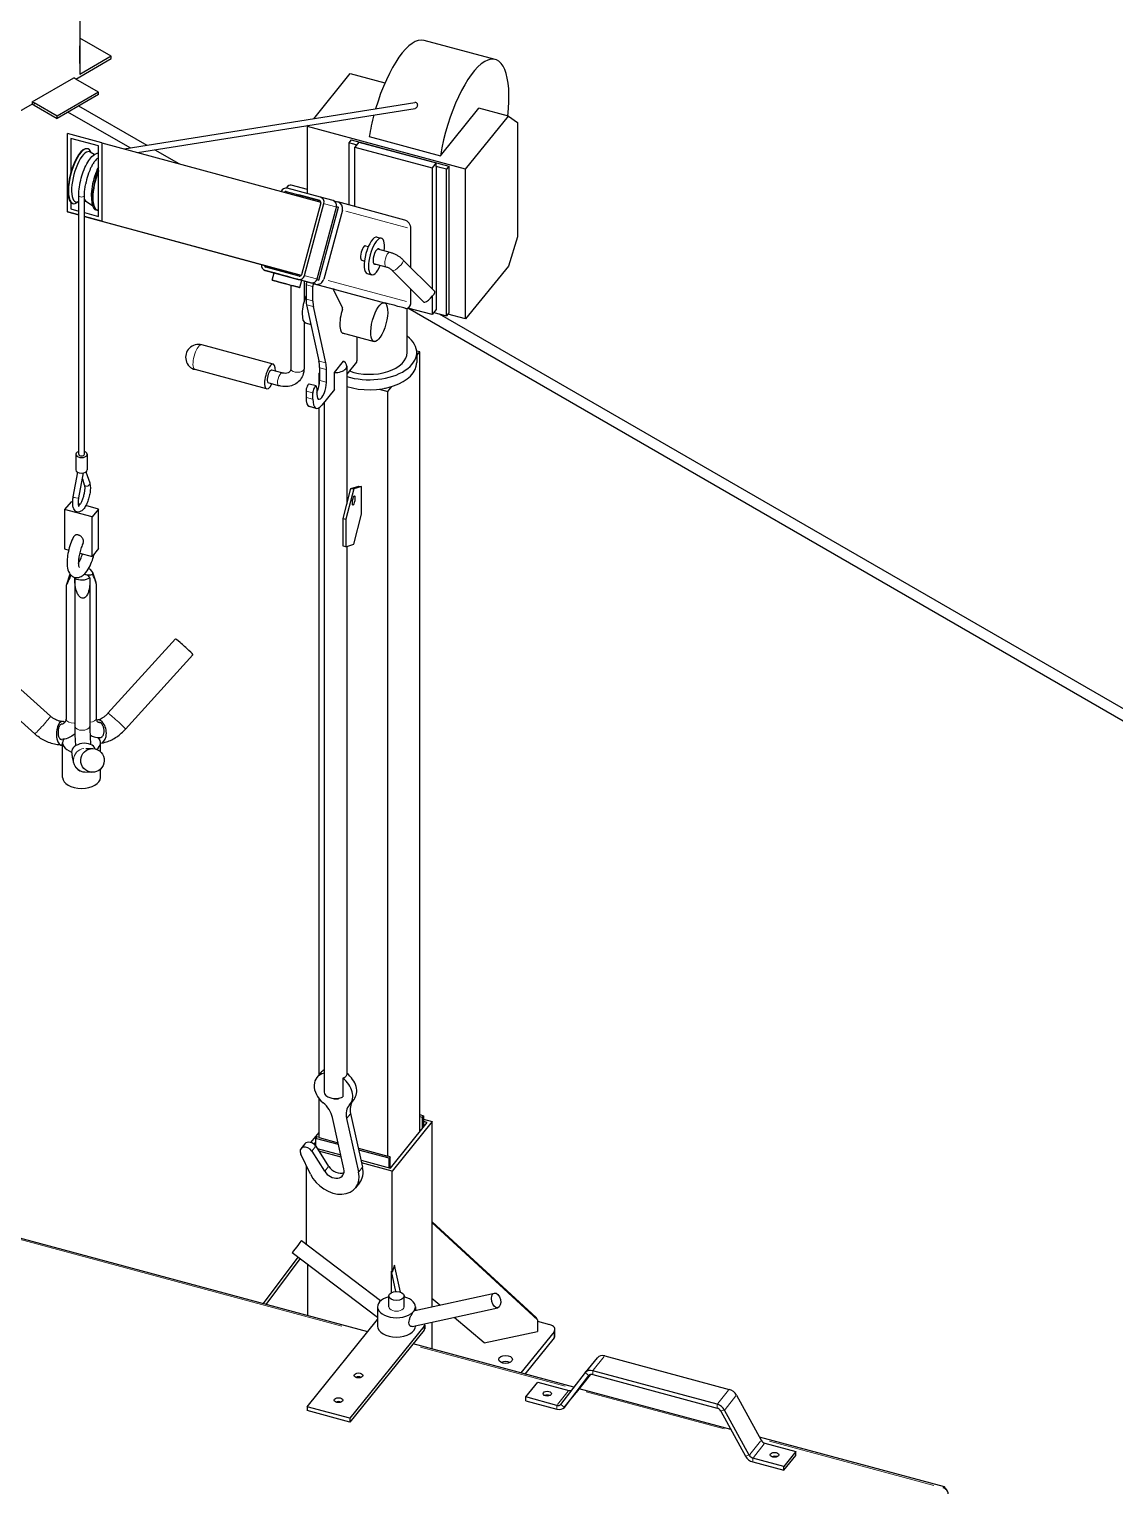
# Model space of a CAD drawing. Header units: millimetres. Extents: x 0 to 89100, y 0 to 63000.
# Drawn here: x 64014 to 64874, y 58727 to 59887 of the extents above; entities that cross this region are included whole.
import ezdxf

# ---------------------------------------------------------------- set-up
doc = ezdxf.new("R2010")
doc.units = ezdxf.units.MM
doc.header["$LTSCALE"] = 150
doc.layers.add('Visible', color=7, linetype='Continuous', lineweight=25)
doc.layers.add('Visible Narrow', color=7, linetype='Continuous', lineweight=18)

msp = doc.modelspace()

# ---------------------------------------------------------------- linework, layer by layer
at = {"layer": 'Visible'}
for p, q in [((64053.89, 60596.71), (64053.89, 59851.46)), ((64078.84, 59865.83), (64053.89, 59880.26)), ((64053.89, 59874.12), (64053.9, 59874.11)), ((64053.9, 59874.11), (64053.89, 59874.11)), ((64053.9, 59860.03), (64053.9, 59874.11)), ((64383.2, 59863.25), (64326.78, 59878.44)), ((64050.71, 59847.78), (64078.84, 59864)), ((64078.84, 59865.83), (64053.89, 59851.46)), ((64053.89, 59860.03), (64053.9, 59860.03)), ((64078.84, 59864), (64078.84, 59865.83)), ((64016.21, 59829.74), (64049.12, 59848.71)), ((64050.71, 59847.79), (64049.12, 59848.71)), ((64068.72, 59837.37), (64050.71, 59847.79)), ((64239.28, 59816.29), (64268.17, 59852.06)), ((64268.17, 59852.06), (64295.72, 59844.64)), ((64068.72, 59837.37), (64035.81, 59818.4)), ((64068.72, 59835.53), (64035.81, 59816.56)), ((64068.72, 59835.53), (64068.72, 59837.37)), ((64016.21, 59827.9), (63986.49, 59810.77)), ((64016.21, 59829.74), (64016.21, 59827.9)), ((64016.21, 59829.74), (64017.8, 59828.82)), ((64016.21, 59827.9), (64016.21, 59827.9)), ((64016.21, 59827.9), (64017.8, 59826.98)), ((64035.81, 59818.4), (64017.8, 59828.82)), ((64017.8, 59826.98), (64035.81, 59816.56)), ((64052.97, 59826.45), (64107.05, 59795.23)), ((64089.12, 59792.38), (64319.49, 59829.07)), ((64099.7, 59789.51), (64319.59, 59824.53)), ((64339.71, 59786.95), (64370.13, 59824.61)), ((64393.58, 59818.29), (64370.13, 59824.61)), ((64035.81, 59816.56), (64035.81, 59818.4)), ((64093.74, 59793.11), (64044.48, 59821.56)), ((64359.66, 59776.3), (64393.58, 59818.29)), ((64393.58, 59818.29), (64400.87, 59813.23)), ((64400.87, 59813.23), (64400.87, 59722.6)), ((64071.29, 59797.22), (64044.1, 59804.54)), ((64044.1, 59742.37), (64044.1, 59804.54)), ((64046.82, 59800.7), (64046.82, 59773.85)), ((64068.57, 59794.79), (64046.82, 59800.7)), ((64068.57, 59794.84), (64046.82, 59800.7)), ((64234.25, 59810.06), (64235.06, 59811.06)), ((64359.66, 59776.3), (64234.25, 59810.06)), ((64234.25, 59756.87), (64234.25, 59810.06)), ((64283.3, 59802.14), (64339.71, 59786.95)), ((64060.21, 59792.4), (64059.87, 59792.49)), ((64065.23, 59787.8), (64062.16, 59789.8)), ((64062.98, 59789.26), (64062.55, 59790.14)), ((64068.1, 59789.03), (64068.57, 59789.11)), ((64068.57, 59738.89), (64068.57, 59794.84)), ((64071.29, 59797.22), (64244.96, 59750.1)), ((64071.29, 59797.22), (64071.29, 59735.05)), ((64100.25, 59789.36), (64099.93, 59789.54)), ((64113.23, 59791.66), (64132.27, 59780.67)), ((64268.92, 59799.51), (64267.02, 59797.15)), ((64271.1, 59796.05), (64267.02, 59797.15)), ((64267.02, 59797.15), (64267.02, 59748)), ((64268.92, 59799.51), (64346.41, 59778.65)), ((64273.35, 59795.45), (64271.1, 59796.05)), ((64275.18, 59797.71), (64272.01, 59793.79)), ((64272.01, 59793.79), (64333.18, 59777.32)), ((64272.01, 59746.64), (64272.01, 59793.79)), ((64275.18, 59797.71), (64336.35, 59781.24)), ((64336.35, 59781.24), (64333.18, 59777.32)), ((64333.18, 59777.32), (64333.18, 59681.27)), ((64336.35, 59778.49), (64336.35, 59781.24)), ((64340.43, 59777.39), (64336.35, 59778.49)), ((64336.35, 59778.49), (64336.35, 59664.89)), ((64344.51, 59776.29), (64340.43, 59777.39)), ((64346.41, 59778.65), (64344.51, 59776.29)), ((64346.41, 59778.65), (64346.41, 59662.29)), ((64344.51, 59659.94), (64344.51, 59776.29)), ((64359.66, 59657.5), (64359.66, 59776.3)), ((64053, 59550.17), (64053, 59755.49)), ((64057.5, 59550.17), (64057.5, 59755.49)), ((64217.56, 59758.56), (64243.94, 59751.46)), ((64244.64, 59754.07), (64218.27, 59761.17)), ((64234.25, 59760.27), (64221.45, 59763.72)), ((64244.15, 59751.38), (64227.55, 59755.85)), ((64254.64, 59751.36), (64244.65, 59754.07)), ((64053, 59739.97), (64044.1, 59742.37)), ((64044.1, 59742.37), (64053, 59739.95)), ((64046.82, 59749.85), (64046.82, 59744.74)), ((64046.82, 59744.74), (64053, 59743.08)), ((64048.51, 59748.95), (64048.17, 59749.04)), ((64053, 59750.3), (64051.5, 59750.22)), ((64052.49, 59750.27), (64051.68, 59749.73)), ((64059.17, 59750.62), (64057.5, 59750.54)), ((64058.55, 59751.02), (64064.01, 59747.46)), ((64067.88, 59743.73), (64066.52, 59744.1)), ((64244.91, 59749.65), (64229.53, 59692.58)), ((64231.98, 59691.92), (64247.35, 59748.99)), ((64241.97, 59689.21), (64257.34, 59746.28)), ((64243.45, 59688.34), (64259.06, 59746.27)), ((64262.03, 59743.76), (64247.27, 59689.02)), ((64254.89, 59751.28), (64258.54, 59750.3)), ((64257.44, 59746.71), (64259.06, 59746.27)), ((64311.42, 59735.95), (64258.55, 59750.29)), ((64057.5, 59741.87), (64068.57, 59738.89)), ((64071.29, 59735.05), (64057.5, 59738.76)), ((64057.5, 59738.73), (64216.26, 59695.66)), ((64071.29, 59735.05), (64229.35, 59692.16)), ((64316.19, 59730.77), (64316.07, 59730.8)), ((64316.19, 59730.29), (64316.19, 59730.77)), ((64289.58, 59722.47), (64292.97, 59721.56)), ((64316.31, 59698.22), (64316.31, 59729.04)), ((64400.87, 59722.6), (64393.58, 59699.49)), ((64280.44, 59715.61), (64282.66, 59715.01)), ((64289.92, 59713.06), (64299.72, 59710.42)), ((64208.02, 59694.01), (64200.7, 59696)), ((64200.7, 59695.99), (64227.08, 59688.89)), ((64227.78, 59691.5), (64201.41, 59698.6)), ((64277.32, 59704.02), (64279.54, 59703.43)), ((64286.8, 59701.47), (64296.6, 59698.83)), ((64301.82, 59695.76), (64326.69, 59670.78)), ((64310.33, 59704.22), (64335.19, 59679.25)), ((64393.58, 59699.49), (64359.66, 59657.5)), ((64206.46, 59688.22), (64208.02, 59694.02)), ((64216.26, 59695.66), (64229.33, 59692.14)), ((64221.13, 59684.26), (64221.13, 59618.26)), ((64228.19, 59682.37), (64229.75, 59688.16)), ((64240.98, 59685.12), (64229.74, 59688.14)), ((64234.14, 59686.92), (64229.74, 59688.12)), ((64229.75, 59688.15), (64237.07, 59686.18)), ((64231.63, 59687.61), (64231.63, 59671.3)), ((64233.2, 59684.69), (64233.2, 59673.16)), ((64239.66, 59685.46), (64234.22, 59686.92)), ((64239.66, 59685.46), (64254.41, 59681.46)), ((64241.82, 59688.78), (64243.45, 59688.34)), ((64241.83, 59688.78), (64243.45, 59688.34)), ((64281.78, 59693.5), (64285.18, 59692.59)), ((64238.64, 59671.7), (64238.64, 59683.22)), ((64256.1, 59680.97), (64254.47, 59681.41)), ((64254.48, 59681.4), (64295.39, 59670.39)), ((64254.49, 59681.38), (64262.16, 59666.22)), ((64316.31, 59670.29), (64316.31, 59681.21)), ((64333.18, 59675.33), (64333.18, 59660.97)), ((64233.61, 59668.81), (64243.48, 59624.18)), ((64248.92, 59622.71), (64239.05, 59667.34)), ((64313.46, 59630.94), (64313.46, 59665.48)), ((68056.26, 57505.36), (64313.78, 59666.07)), ((64333.18, 59660.97), (64313.96, 59666.14)), ((64316.07, 59668.64), (64316.19, 59668.6)), ((64316.19, 59668.6), (64316.07, 59668.64)), ((64316.19, 59668.6), (64316.19, 59669.1)), ((64336.35, 59664.89), (64333.18, 59660.97)), ((64334.52, 59662.63), (64344.51, 59659.94)), ((64338.65, 59661.52), (68064.74, 57510.26)), ((64346.41, 59662.29), (64344.51, 59659.94)), ((64359.66, 59657.5), (64345.6, 59661.29)), ((64231.63, 59655.07), (64231.63, 59618.26)), ((64232.74, 59654.32), (64237.07, 59653.16)), ((64261.76, 59646.51), (64287.12, 59639.68)), ((64273.5, 59643.35), (64273.5, 59624.19)), ((64207.26, 59621.64), (64150.51, 59636.92)), ((64323.33, 59631.35), (64320.92, 59632)), ((64320.96, 59628.42), (64323.33, 59631.35)), ((64320.96, 59630.94), (64320.96, 59622.98)), ((64323.33, 59025.11), (64323.33, 59631.35)), ((64202, 59602.09), (64145.24, 59617.37)), ((64214.15, 59614.74), (64206, 59616.93)), ((64243.98, 59615.07), (64243.6, 59614.6)), ((64243.6, 59614.6), (64243.98, 59614.5)), ((64243.6, 59605.01), (64243.6, 59614.6)), ((64243.98, 59618.94), (64243.98, 59608.69)), ((64249.41, 59607.22), (64249.41, 59617.48)), ((64255.65, 59615.06), (64262.83, 59623.94)), ((64255.65, 59601.48), (64255.65, 59615.06)), ((64273.19, 59623.18), (64265.52, 59613.69)), ((64265.52, 59620.24), (64265.52, 59510.52)), ((64211.42, 59604.6), (64203.27, 59606.8)), ((64241.2, 59604.36), (64235.76, 59605.83)), ((64297.97, 59599.96), (64301.14, 59603.88)), ((64233.2, 59600.24), (64233.2, 59595.34)), ((64238.64, 59593.88), (64238.64, 59598.78)), ((64241.81, 59602.7), (64241.81, 59597.8)), ((64255.65, 59601.48), (64245.61, 59589.04)), ((64247.52, 59591.41), (64247.52, 59044.61)), ((64291.18, 59601.79), (64297.97, 59599.96)), ((64296.52, 59602.26), (64295.64, 59602.5)), ((64295.98, 59602.41), (64295.98, 59602.57)), ((64296.94, 59602.77), (64296.52, 59602.26)), ((64297.97, 58993.71), (64297.97, 59599.96)), ((64241.32, 59586.58), (64235.88, 59588.04)), ((64243.6, 59058.19), (64243.6, 59587.12)), ((64050.75, 59550.17), (64050.75, 59537.92)), ((64059.75, 59550.17), (64059.75, 59537.92)), ((64048.71, 59516.43), (64052.27, 59535.97)), ((64053.14, 59515.62), (64056.76, 59535.47)), ((64058.77, 59536.3), (64061.71, 59527.45)), ((64055.89, 59530.71), (64057.44, 59526.03)), ((64262.56, 59499.19), (64268.81, 59523.08)), ((64270.98, 59522.73), (64264.72, 59498.84)), ((64268.81, 59523.08), (64275.06, 59525.05)), ((64268.81, 59523.08), (64270.98, 59522.73)), ((64277.23, 59524.7), (64270.98, 59522.73)), ((64275.06, 59525.05), (64277.23, 59524.7)), ((64277.23, 59502.78), (64277.23, 59524.7)), ((64046.91, 59512.62), (64041.84, 59506.34)), ((64048.25, 59512.26), (64046.91, 59512.62)), ((64054.12, 59510.68), (64052.76, 59511.04)), ((64063.59, 59500.48), (64041.84, 59506.34)), ((64041.84, 59506.34), (64041.84, 59475.12)), ((64068.66, 59506.76), (64058.63, 59509.46)), ((64068.66, 59506.76), (64063.59, 59500.48)), ((64063.59, 59469.26), (64063.59, 59500.48)), ((64068.66, 59475.54), (64068.66, 59506.76)), ((64262.56, 59499.19), (64264.72, 59498.84)), ((64262.56, 59477.27), (64262.56, 59499.19)), ((64264.72, 59498.84), (64264.72, 59476.92)), ((64270.98, 59478.89), (64277.23, 59502.78)), ((64068.66, 59475.54), (64063.59, 59469.26)), ((64264.72, 59476.92), (64262.56, 59477.27)), ((64264.72, 59476.92), (64270.98, 59478.89)), ((64265.52, 59477.17), (64265.52, 59059.35)), ((64041.84, 59475.12), (64045.08, 59474.24)), ((64053.77, 59471.9), (64063.59, 59469.26)), ((64046.02, 59455.26), (64043, 59446.22)), ((64064, 59456.71), (64066.66, 59448.75)), ((64042.97, 59446.1), (64042.97, 59340.46)), ((64049.85, 59451.75), (64049.85, 59334.78)), ((64061.85, 59449.79), (64061.85, 59334.78)), ((64066.92, 59447.59), (64066.92, 59341.06)), ((64030.64, 59342.51), (63971.47, 59395.77)), ((64076.22, 59344.81), (64129.7, 59403.76)), ((64090.1, 59332.21), (64143.59, 59391.16)), ((64018.1, 59328.58), (63958.92, 59381.84)), ((64040.25, 59293.88), (64040.25, 59321.44)), ((64058.59, 59317), (64064.28, 59316.78)), ((64070.25, 59314.3), (64070.25, 59321.44)), ((64057.85, 59298.27), (64063.54, 59298.04)), ((64070.25, 59293.88), (64070.25, 59300.52)), ((64244.98, 59059.9), (64241.81, 59055.97)), ((64262.35, 59055.42), (64262.35, 59040.65)), ((64243.6, 59008.35), (64243.6, 59039.18)), ((64271.23, 59038.69), (64268.06, 59034.77)), ((64263.24, 58983.5), (64254.1, 59024.33)), ((64265.38, 59023.48), (64274.87, 58981.09)), ((64268.55, 59027.4), (64278.04, 58985.01)), ((64323.33, 59026.54), (64326.32, 59025.73)), ((64323.33, 59012.86), (64323.33, 59025.11)), ((64323.33, 59025.11), (64325.37, 59024.56)), ((64325.37, 59024.56), (64326.32, 59025.73)), ((64325.37, 59024.56), (64325.37, 59015.36)), ((64326.32, 59025.73), (64326.32, 59016.54)), ((64326.32, 59022.95), (64333.3, 59021.08)), ((64237.09, 59004.42), (64243.6, 59012.47)), ((64300.15, 58984.13), (64329.31, 59020.24)), ((64333.3, 59021.08), (64301.6, 58981.83)), ((64323.35, 59012.85), (64323.33, 59012.86)), ((64323.33, 59012.83), (64323.33, 59012.86)), ((64329.31, 59020.24), (64326.32, 59021.04)), ((64333.3, 58940.83), (64333.3, 59021.08)), ((64232.38, 59003.46), (64229.21, 58999.54)), ((64240.61, 59004.67), (64239.38, 59003.16)), ((64241.56, 59008.9), (64240.61, 59007.72)), ((64258.93, 59002.79), (64240.61, 59007.72)), ((64240.61, 59007.72), (64240.61, 59001.9)), ((64240.93, 59001.44), (64251.15, 58985.54)), ((64243.6, 59008.35), (64241.56, 59008.9)), ((64241.99, 58999.79), (64260.73, 58994.75)), ((64243.6, 59008.37), (64243.58, 59008.35)), ((64243.6, 59008.35), (64258.58, 59004.31)), ((64274.69, 58999.98), (64297.97, 58993.71)), ((64236.7, 58979.29), (64229.02, 58995.18)), ((64237.76, 58997.52), (64247.98, 58981.62)), ((64261.18, 58992.71), (64243.47, 58997.48)), ((64299.06, 58991.98), (64275.04, 58998.45)), ((64276.84, 58990.41), (64300.15, 58984.13)), ((64301.6, 58981.83), (64277.29, 58988.38)), ((64300.01, 58993.16), (64297.97, 58993.71)), ((64300.01, 58993.16), (64299.06, 58991.98)), ((64299.06, 58984.43), (64299.06, 58991.98)), ((64300.01, 58984.17), (64300.01, 58993.16)), ((64233.63, 58923.44), (64233.63, 58985.65)), ((64301.6, 58901.59), (64301.6, 58981.83)), ((64275.61, 58972.39), (64272.44, 58968.46)), ((64282.09, 58854.41), (63885.8, 58961.1)), ((64415.54, 58865.75), (64333.3, 58941.54)), ((64332.92, 58941.03), (64332.92, 58880.87)), ((64333.3, 58940.83), (64332.92, 58941.03)), ((64332.92, 58941.03), (64416.82, 58863.71)), ((64292.37, 58878.93), (64229.55, 58926.53)), ((64226.66, 58913.66), (64199.15, 58876.74)), ((64201.48, 58876.11), (64228.45, 58912.31)), ((64289.9, 58865.75), (64222.3, 58916.97)), ((64234.44, 58907.77), (64234.44, 58867.24)), ((64303.47, 58907.21), (64301.6, 58901.59)), ((64308.05, 58885.7), (64303.47, 58907.21)), ((64300.79, 58902.48), (64300.79, 58885.27)), ((64301.6, 58901.59), (64300.79, 58902.48)), ((64300.79, 58902.48), (64304.26, 58886.19)), ((64319.37, 58871.22), (64382.59, 58885.09)), ((64289.9, 58874.18), (64289.9, 58858.87)), ((64298.9, 58874.18), (64298.9, 58882.75)), ((64310.9, 58874.18), (64310.9, 58882.75)), ((64317.23, 58858.47), (64385.16, 58873.37)), ((64319.9, 58874.18), (64319.9, 58871.34)), ((64339.18, 58875.57), (64332.92, 58880.87)), ((64333.3, 58874.28), (64333.3, 58880.55)), ((64234.02, 58794.89), (64289.9, 58864.07)), ((64333.3, 58840.62), (64333.3, 58861.99)), ((64374.53, 58845.64), (64350.71, 58865.81)), ((64416.82, 58863.71), (64415.54, 58865.75)), ((64416.82, 58863.71), (64416.82, 58854.53)), ((64416.82, 58862.66), (64426.17, 58860.14)), ((64326.96, 58858.73), (64268.01, 58785.74)), ((64326.96, 58855.67), (64268.01, 58782.68)), ((64319.9, 58859.05), (64319.9, 58858.87)), ((64327.32, 58859.65), (64327.32, 58856.59)), ((64374.53, 58845.64), (64416.82, 58854.53)), ((64429.8, 58854.38), (64403.43, 58821.74)), ((64429.8, 58849.48), (64406.68, 58820.86)), ((64430.5, 58851.31), (64430.5, 58856.21)), ((64445.58, 58810.39), (64318.11, 58844.71)), ((64464.12, 58833.83), (64454.61, 58822.05)), ((64469.96, 58835.24), (64568.58, 58808.68)), ((64407.46, 58802.66), (64416.97, 58814.44)), ((64416.97, 58814.44), (64441.6, 58807.81)), ((64454.56, 58821.99), (64435.03, 58796.77)), ((64437.98, 58794.45), (64457.5, 58819.66)), ((64458.42, 58820.34), (64447.48, 58806.22)), ((64559.08, 58796.91), (64460.45, 58823.46)), ((64460.45, 58820.4), (64559.08, 58793.85)), ((64432.09, 58796.03), (64407.46, 58802.66)), ((64407.46, 58799.6), (64407.46, 58802.66)), ((64437.92, 58794.38), (64447.43, 58806.16)), ((64570.02, 58776.89), (64449.83, 58809.25)), ((64574.47, 58804.04), (64594, 58768.31)), ((64268.01, 58785.74), (64234.02, 58794.89)), ((64234.02, 58794.89), (64234.02, 58791.83)), ((64268.01, 58782.68), (64234.02, 58791.83)), ((64407.46, 58799.6), (64432.09, 58792.97)), ((64562.02, 58791.53), (64581.55, 58755.79)), ((64584.49, 58756.53), (64564.96, 58792.26)), ((64268.01, 58785.74), (64268.01, 58782.68)), ((64739.38, 58731.29), (64592.64, 58770.8)), ((64596.94, 58765.98), (64621.57, 58759.35)), ((64621.57, 58759.35), (64612.06, 58747.58)), ((64612.06, 58744.52), (64621.57, 58756.29)), ((64621.57, 58756.29), (64621.57, 58759.35)), ((64612.06, 58747.58), (64587.43, 58754.21)), ((64587.43, 58751.15), (64612.06, 58744.52)), ((64612.06, 58744.52), (64612.06, 58747.58)), ((64741.2, 58729.41), (64740.07, 58729.72)), ((64740.87, 58729.01), (64741.2, 58729.41)), ((64741.2, 58728.64), (64741.2, 58729.41))]:
    msp.add_line(p, q, dxfattribs=at)
msp.add_arc((64147.87, 59627.15), 10.13, 74.93193, 254.93193, dxfattribs=at)
for centre, major_axis, ratio, start_param, end_param in [((64309.43, 59813.98), (17.35, 64.45), 0.3450664, 0, 1.5063605), ((64365.85, 59798.79), (17.35, 64.45), 0.3450664, 5.1130997, 8.1306237), ((64309.43, 59813.98), (-17.35, -64.45), 0.3450664, 4.7221741, 4.989031), ((64054.02, 59770.77), (-5.85, -21.73), 0.3450664, 3.1415927, 6.2831853), ((64054.36, 59770.68), (-5.85, -21.73), 0.3450664, 2.7651141, 6.6596639), ((64056.06, 59770.22), (-5.36, -19.92), 0.3450664, 3.029465, 6.395313), ((64071.69, 59766.01), (5.36, 19.92), 0.3450664, 1.0289467, 2.646492), ((64073.39, 59765.55), (5.85, 21.73), 0.3450664, 1.1943761, 2.3456256), ((64073.73, 59765.46), (-5.85, -21.73), 0.3450664, 4.3779693, 6.3719174), ((64217.17, 59757.11), (1.1, 4.05), 0.9385781, 0.0018244, 1.4505277), ((64217.17, 59757.11), (0.39, 1.45), 0.9385781, 0.0018244, 1.2281923), ((64217.55, 59749.23), (3.9, 14.48), 0.3450664, 0, 0.6858003), ((64227.16, 59754.4), (0.39, 1.45), 0.9385781, 0.0018244, 1.2281923), ((64232.94, 59751.6), (1.41, 5.21), 0.9385781, 1.0468692, 1.2501992), ((64243.55, 59750.01), (1.1, 4.05), 0.9385781, 4.7142134, 6.2850097), ((64063.88, 59768.11), (-4.68, -17.38), 0.3450664, 5.9519018, 6.1710577), ((64243.55, 59750.01), (0.39, 1.45), 0.9385781, 4.7142134, 6.2850097), ((64253.54, 59747.3), (1.1, 4.05), 0.9385781, 4.7142134, 6.2831853), ((64257.13, 59745.08), (1.41, 5.21), 0.9385781, 4.7142134, 6.2850097), ((64311.41, 59730.36), (2.78, -5.35), 0.7525689, 0.9674322, 2.536404), ((64285.68, 59707.99), (-3.9, -14.48), 0.3450664, 3.1415927, 6.2831853), ((64289.07, 59707.07), (-3.9, -14.48), 0.3450664, 1.9823132, 7.4424648), ((64278.88, 59709.82), (1.56, 5.79), 0.3450664, 0, 3.1415927), ((64289.07, 59707.07), (-1.66, -6.16), 0.3450664, 2.7968915, 6.6278865), ((64201.8, 59700.05), (-1.1, -4.05), 0.9385781, 4.8199343, 6.2850097), ((64201.8, 59700.05), (-0.39, -1.45), 0.9385781, 5.0176549, 6.2850097), ((64211.79, 59697.34), (-0.39, -1.45), 0.9385781, 5.0176549, 6.1210272), ((64218.18, 59696.85), (1.41, 5.21), 0.9385781, 1.8819031, 2.0897772), ((64218.89, 59691.09), (10.86, -2.93), 0.0006296, 0.000002, 3.1415946), ((64228.17, 59692.95), (-1.1, -4.05), 0.9385781, 0.0018244, 1.5726208), ((64228.17, 59692.95), (-0.39, -1.45), 0.9385781, 0.0018244, 1.5726208), ((64233.83, 59685.47), (0.39, 1.45), 0.3450664, 0, 2.2333507), ((64238.16, 59690.24), (-1.1, -4.05), 0.9385781, 0.0018244, 1.5726208), ((64239.27, 59684.01), (0.39, 1.45), 0.3450664, 6.2825146, 8.516536), ((64242.38, 59690.33), (-1.41, -5.21), 0.9385781, 0.0018244, 1.5726208), ((64236.88, 59669.68), (-4.13, -15.35), 0.3450664, 4.3829995, 6.2831853), ((64241.12, 59682.98), (-4.87, -18.11), 0.3450664, 5.3749433, 5.6986103), ((64254.22, 59680.73), (0.195, 0.724), 0.3450664, 5.9159954, 6.2825146), ((64330.94, 59675.02), (4.25, 4.23), 0.2375491, 3.1415927, 6.2831853), ((64246.56, 59681.51), (4.87, 18.11), 0.3450664, 2.2333507, 2.5570176), ((64266.78, 59661.62), (-4.19, -15.57), 0.3450664, 4.5615398, 6.450434), ((64261.88, 59665.57), (0.195, 0.724), 0.3450664, 4.5615398, 5.9159954), ((64283.46, 59673.57), (30, -8.09), 0.0007448, 0.0002008, 1.1542828), ((64311.41, 59671.61), (-2.78, 5.35), 0.7525689, 2.6419172, 4.1090248), ((64283.46, 59630.94), (37.5, 0), 0.5773503, 4.2134991, 6.9266864), ((64283.46, 59630.94), (30, 0), 0.5773503, 4.1544714, 6.2831853), ((64204.63, 59611.87), (2.63, 9.78), 0.3450664, 5.2575064, 10.4504568), ((64204.63, 59611.87), (1.36, 5.07), 0.3450664, 0, 3.1415927), ((64234.47, 59607.17), (-5.85, -21.73), 0.3450664, 2.2333507, 2.5570176), ((64239.91, 59605.71), (5.85, 21.73), 0.3450664, 5.3749433, 5.6986103), ((64256.52, 59620.24), (9, 0), 0.5773503, 4.6158936, 7.0778124), ((64283.46, 59622.98), (37.5, 0), 0.5773503, 4.2134991, 6.2831853), ((64273.19, 59623.8), (-0.195, -0.724), 0.3450664, 0.6625544, 2.2333507), ((64234.78, 59602.2), (0.97, 3.62), 0.3450664, 0, 2.2333507), ((64240.22, 59600.74), (0.97, 3.62), 0.3450664, 5.3749433, 8.516536), ((64240.17, 59603.98), (-2.34, -8.69), 0.3450664, 1.1066831, 2.2333507), ((64245.61, 59602.51), (-2.34, -8.69), 0.3450664, 5.3749433, 8.516536), ((64240.17, 59603.98), (-4.29, -15.93), 0.3450664, 5.3749433, 6.2831853), ((64245.61, 59602.51), (-4.29, -15.93), 0.3450664, 5.3749433, 6.9457397), ((64055.25, 59550.17), (4.5, 0), 0.5773503, 2.0943951, 7.3303829), ((64055.25, 59550.17), (2.25, 0), 0.5773503, 3.1415927, 6.2831853), ((64055.25, 59537.92), (4.5, 0), 0.5773503, 3.1415927, 6.2831853), ((64055.25, 59455.73), (-8.91, 0), 0.5773503, 0.2225305, 0.3011595), ((64048.97, 59457.42), (-6, 0), 0.5773503, 1.1901871, 1.2372572), ((64055.85, 59451.75), (-6, 0), 0.5773503, 6.0509828, 6.3147286), ((64055.25, 59455.73), (8.91, 0), 0.5773503, 4.0621637, 5.5371472), ((64055.85, 59451.75), (6, 0), 0.5773503, 1.134464, 1.3100238), ((64060.92, 59458.03), (-6, 0), 0.5773503, 0.9619383, 1.134464), ((64060.92, 59458.03), (-6, 0), 0.5773503, 1.134464, 2.1259384), ((64055.85, 59451.75), (6, 0), 0.5773503, 0.1429896, 1.134464), ((64055.25, 59455.73), (8.91, 0), 0.5773503, 6.1565588, 7.1703156), ((64136.64, 59397.46), (6.94, -6.3), 0.0524734, 0, 3.1415927), ((64039.82, 59328.89), (-0.31, -9.37), 0.4799198, 2.7274403, 6.4483862), ((64069.19, 59330.37), (-1.33, 9.28), 0.599166, 3.0919483, 6.4195685), ((64055.25, 59321.44), (15, 0), 0.5773503, 5.6324246, 6.7886444), ((64055.25, 59321.44), (-15, 0), 0.5773503, 5.9557236, 7.303393), ((64056.73, 59314.94), (9.32, 1.03), 0.6408409, 0.0997888, 3.1415927), ((64055.25, 59293.88), (15, 0), 0.5773503, 3.1415927, 6.2831853), ((64254.94, 59045.37), (-13.13, 10.6), 0.7399972, 5.7572804, 7.8217089), ((64258.11, 59049.29), (-13.13, 10.6), 0.7399972, 6.0154788, 6.2831853), ((64258.11, 59049.29), (13.13, -10.6), 0.7399972, 0, 1.603332), ((64254.94, 59045.37), (13.13, -10.6), 0.7399972, 6.2449717, 7.8865173), ((64237.49, 59025.59), (-14.59, 11.78), 0.7399972, 3.8917477, 4.6801163), ((64256.52, 59044.61), (-9, 0), 0.5773503, 0, 2.2754849), ((64254.94, 59045.37), (5.83, -4.71), 0.7399972, 5.0733745, 6.0412107), ((64282, 59022.22), (-14.59, 11.78), 0.7399972, 6.2449717, 7.0333403), ((64285.17, 59026.14), (-14.59, 11.78), 0.7399972, 0.0526767, 0.750155), ((64233.58, 58996.01), (-4.38, 3.53), 0.7399972, 4.2911642, 7.2859576), ((64236.75, 58999.93), (-4.38, 3.53), 0.7399972, 4.2911642, 6.2831853), ((64254.94, 58982.6), (17.5, -14.14), 0.7399972, 4.1443649, 7.0333403), ((64254.94, 58984.13), (7.29, -5.89), 0.7399972, 4.2911642, 7.0333403), ((64258.11, 58988.06), (7.29, -5.89), 0.7399972, 4.2911642, 5.9110834), ((64258.11, 58986.53), (17.5, -14.14), 0.7399972, 0, 0.750155), ((64225.92, 58921.75), (-3.62, -4.78), 0.0281266, 3.1415927, 6.2831853), ((64304.9, 58874.18), (15, 0), 0.5773503, 1.9823132, 7.4424648), ((64323.57, 58859.65), (3.75, 0), 0.5773503, 5.846853, 6.7365946), ((64304.9, 58858.87), (15, 0), 0.5773503, 3.1415927, 6.2831853), ((64323.57, 58856.59), (3.75, 0), 0.5773503, 5.846853, 6.2831853), ((64423, 58856.21), (7.5, 0), 0.5773503, 5.846853, 7.4176493), ((64423, 58851.31), (7.5, 0), 0.5773503, 5.846853, 6.2831853), ((64391.41, 58827.57), (-5.44, 0), 0.5773503, 4.0366673, 5.3881107), ((64469.96, 58829.11), (-5.83, 4.71), 0.7399972, 5.2510953, 6.2831853), ((64274.79, 58816.69), (3.38, 0), 0.5773503, 0.9037852, 2.2378075), ((64274.79, 58816.69), (-3.38, 0), 0.5773503, 4.0453778, 5.3794001), ((64460.45, 58817.34), (-5.83, 4.71), 0.7399972, 5.2510953, 6.2982929), ((64460.45, 58817.34), (-2.92, 2.36), 0.7399972, 5.2510953, 6.2982929), ((64424.45, 58802.19), (3.38, 0), 0.5773503, 0.9037852, 2.2378075), ((64424.45, 58802.19), (-3.38, 0), 0.5773503, 4.0453778, 5.3794001), ((64441.6, 58810.87), (-2.92, 2.36), 0.7399972, 2.1095027, 2.7479351), ((64441.6, 58810.87), (5.83, -4.71), 0.7399972, 0, 0.0151076), ((64568.58, 58802.56), (-5.83, 4.71), 0.7399972, 4.2038978, 5.2510953), ((64258.94, 58797.06), (3.38, 0), 0.5773503, 0.9037852, 2.2378075), ((64258.94, 58797.06), (-3.38, 0), 0.5773503, 4.0453778, 5.3794001), ((64432.09, 58799.09), (2.92, -2.36), 0.7399972, 5.2510953, 6.2982929), ((64432.09, 58799.09), (5.83, -4.71), 0.7399972, 5.2510953, 6.2982929), ((64559.08, 58790.79), (5.83, -4.71), 0.7399972, 1.0623051, 2.1095027), ((64559.08, 58790.79), (-2.92, 2.36), 0.7399972, 4.2038978, 5.2510953), ((64596.94, 58769.05), (-2.92, 2.36), 0.7399972, 1.0623051, 2.1095027), ((64587.43, 58757.27), (-5.83, 4.71), 0.7399972, 1.0623051, 2.1095027), ((64587.43, 58757.27), (2.92, -2.36), 0.7399972, 4.2038978, 5.2510953), ((64604.58, 58753.7), (-3.38, 0), 0.5773503, 4.0453778, 5.3794001), ((64604.58, 58753.7), (3.38, 0), 0.5773503, 0.903725, 1.1344311), ((64738.21, 58726.95), (1.17, 4.35), 0.3450664, 5.4902794, 6.9457397), ((64738.21, 58726.95), (3.5, -2.83), 0.7399972, 0.5387063, 2.1095027)]:
    msp.add_ellipse(centre, major_axis=major_axis, ratio=ratio, start_param=start_param, end_param=end_param, dxfattribs=at)
for centre, major_axis, ratio in [((64217.32, 59685.3), (10.86, -2.93), 0.0006296), ((64291.25, 59655.04), (-4.13, -15.35), 0.3450664), ((64270.98, 59513.54), (0.6, 3.7), 0.2196247), ((64063.91, 59307.41), (0.37, 9.37), 0.9974442), ((64304.9, 58882.75), (6, 0), 0.5773503), ((64383.88, 58879.23), (1.29, -5.86), 0.5785522), ((64391.41, 58832.47), (-5.44, 0), 0.5773503), ((64274.79, 58819.75), (3.38, 0), 0.5773503), ((64424.45, 58805.26), (3.38, 0), 0.5773503), ((64258.94, 58800.13), (3.38, 0), 0.5773503), ((64604.58, 58756.76), (3.38, 0), 0.5773503)]:
    msp.add_ellipse(centre, major_axis=major_axis, ratio=ratio, dxfattribs=at)
for points, knots in [([(64319.59, 59824.53), (64319.87, 59824.57), (64320.15, 59824.68), (64320.65, 59824.97), (64320.9, 59825.18), (64321.31, 59825.68), (64321.47, 59825.97), (64321.67, 59826.53), (64321.72, 59826.84), (64321.71, 59827.46), (64321.64, 59827.76), (64321.42, 59828.25), (64321.26, 59828.48), (64320.84, 59828.83), (64320.59, 59828.96), (64320.08, 59829.1), (64319.79, 59829.11), (64319.5, 59829.07), (64319.5, 59829.07), (64319.49, 59829.07)], [0.11381375, 0.11381375, 0.11381375, 0.11381375, 0.22505667, 0.22505667, 0.34655904, 0.34655904, 0.46806141, 0.46806141, 0.59095249, 0.59095249, 0.71384356, 0.71384356, 0.8265343, 0.8265343, 0.93922503, 0.93922503, 1.05191577, 1.05191577, 1.05332945, 1.05332945, 1.05332945, 1.05332945]), ([(64053, 59755.49), (64053, 59757.58), (64053.19, 59759.86), (64053.88, 59764.52), (64054.39, 59766.88), (64055.66, 59771.53), (64056.42, 59773.8), (64058.15, 59778.06), (64059.12, 59780.04), (64061.2, 59783.57), (64062.32, 59785.1), (64064.75, 59787.59), (64066.08, 59788.56), (64067.8, 59788.98), (64067.95, 59789.01), (64068.1, 59789.03)], [1.5707963, 1.5707963, 1.5707963, 1.5707963, 1.9132798, 1.9132798, 2.2458771, 2.2458771, 2.5762333, 2.5762333, 2.9091894, 2.9091894, 3.2523111, 3.2523111, 3.6170075, 3.6170075, 3.6508797, 3.6508797, 3.6508797, 3.6508797]), ([(64068.57, 59785.23), (64068.38, 59785.12), (64068.18, 59784.99), (64067.25, 59784.32), (64066.48, 59783.56), (64065.19, 59781.89), (64064.66, 59781.11), (64063.64, 59779.4), (64063.16, 59778.49), (64062.04, 59776.13), (64061.43, 59774.65), (64060.09, 59770.85), (64059.42, 59768.49), (64058.76, 59765.63), (64058.65, 59765.12), (64058.54, 59764.62)], [1.3165324, 1.3165324, 1.3165324, 1.3165324, 1.4062492, 1.4062492, 1.7342506, 1.7342506, 1.9614364, 1.9614364, 2.1814618, 2.1814618, 2.4877083, 2.4877083, 2.9275615, 2.9275615, 3.0288013, 3.0288013, 3.0288013, 3.0288013]), ([(64057.5, 59755.49), (64057.5, 59756.03), (64057.51, 59756.58), (64057.57, 59757.73), (64057.61, 59758.31), (64057.72, 59759.52), (64057.79, 59760.14), (64057.96, 59761.39), (64058.06, 59762.03), (64058.28, 59763.32), (64058.41, 59763.97), (64058.54, 59764.62)], [1.57079633, 1.57079633, 1.57079633, 1.57079633, 1.67102173, 1.67102173, 1.77124713, 1.77124713, 1.87147253, 1.87147253, 1.97169793, 1.97169793, 2.07192333, 2.07192333, 2.07192333, 2.07192333]), ([(64063.54, 59752.05), (64063.54, 59752.25), (64063.54, 59752.43), (64063.56, 59752.74), (64063.58, 59752.86), (64063.61, 59752.95), (64063.62, 59752.97), (64063.64, 59752.98), (64063.65, 59752.98), (64063.66, 59752.97), (64063.67, 59752.96), (64063.69, 59752.93), (64063.7, 59752.91), (64063.71, 59752.87), (64063.72, 59752.84), (64063.75, 59752.75), (64063.77, 59752.68), (64063.83, 59752.43), (64063.87, 59752.2), (64063.91, 59751.97), (64063.93, 59751.89), (64063.94, 59751.8)], [11.64589992, 11.64589992, 11.64589992, 11.64589992, 11.76454062, 11.76454062, 11.90011321, 11.90011321, 11.94502308, 11.94502308, 11.97187113, 11.97187113, 11.99128021, 11.99128021, 12.01037999, 12.01037999, 12.03711116, 12.03711116, 12.09059174, 12.09059174, 12.25519732, 12.25519732, 12.34601973, 12.34601973, 12.34601973, 12.34601973]), ([(64063.98, 59747.6), (64063.93, 59747.87), (64063.88, 59748.14), (64063.79, 59748.7), (64063.75, 59748.99), (64063.68, 59749.57), (64063.66, 59749.87), (64063.61, 59750.47), (64063.59, 59750.78), (64063.56, 59751.41), (64063.55, 59751.73), (64063.54, 59752.05)], [1.26824127, 1.26824127, 1.26824127, 1.26824127, 1.32205654, 1.32205654, 1.3758718, 1.3758718, 1.42968707, 1.42968707, 1.48350233, 1.48350233, 1.5373176, 1.5373176, 1.5373176, 1.5373176]), ([(64063.94, 59751.8), (64063.72, 59750.49), (64063.69, 59748.8), (64064.38, 59745.92), (64064.99, 59744.93), (64066.03, 59744.28), (64066.27, 59744.17), (64066.52, 59744.1)], [-4.43345184, -4.43345184, -4.43345184, -4.43345184, -3.98463858, -3.98463858, -3.56659564, -3.56659564, -3.44898146, -3.44898146, -3.44898146, -3.44898146]), ([(64299.72, 59710.42), (64300.52, 59710.21), (64301.3, 59709.95), (64302.84, 59709.34), (64303.59, 59709), (64305.06, 59708.24), (64305.78, 59707.81), (64307.17, 59706.9), (64307.84, 59706.41), (64309.13, 59705.36), (64309.75, 59704.81), (64310.33, 59704.22)], [1.57079633, 1.57079633, 1.57079633, 1.57079633, 1.72787596, 1.72787596, 1.88495559, 1.88495559, 2.04203522, 2.04203522, 2.19911486, 2.19911486, 2.35619449, 2.35619449, 2.35619449, 2.35619449]), ([(64296.6, 59698.83), (64296.95, 59698.74), (64297.31, 59698.62), (64298.05, 59698.33), (64298.43, 59698.16), (64299.17, 59697.77), (64299.54, 59697.56), (64300.25, 59697.09), (64300.59, 59696.84), (64301.24, 59696.31), (64301.54, 59696.04), (64301.82, 59695.76)], [1.57079633, 1.57079633, 1.57079633, 1.57079633, 1.72787596, 1.72787596, 1.88495559, 1.88495559, 2.04203522, 2.04203522, 2.19911486, 2.19911486, 2.35619449, 2.35619449, 2.35619449, 2.35619449]), ([(64231.63, 59618.26), (64231.63, 59616.38), (64231.3, 59614.51), (64229.99, 59611.18), (64229.07, 59609.72), (64226.8, 59607.27), (64225.46, 59606.28), (64222.44, 59604.76), (64220.75, 59604.27), (64217.15, 59603.79), (64215.23, 59603.85), (64212.69, 59604.29), (64212.06, 59604.43), (64211.42, 59604.6)], [3.1415927, 3.1415927, 3.1415927, 3.1415927, 3.452685, 3.452685, 3.7325145, 3.7325145, 4.0037822, 4.0037822, 4.2919611, 4.2919611, 4.6061204, 4.6061204, 4.712389, 4.712389, 4.712389, 4.712389]), ([(64221.13, 59618.26), (64221.13, 59617.61), (64221.02, 59617.07), (64220.69, 59616.2), (64220.46, 59615.85), (64219.86, 59615.25), (64219.47, 59614.99), (64218.41, 59614.57), (64217.74, 59614.42), (64216.23, 59614.36), (64215.41, 59614.44), (64214.42, 59614.67), (64214.29, 59614.7), (64214.15, 59614.74)], [3.1415927, 3.1415927, 3.1415927, 3.1415927, 3.445813, 3.445813, 3.7599723, 3.7599723, 4.0741315, 4.0741315, 4.3882908, 4.3882908, 4.6695333, 4.6695333, 4.712389, 4.712389, 4.712389, 4.712389]), ([(64061.71, 59527.45), (64062.06, 59526.4), (64062.22, 59525.22), (64062.28, 59522.7), (64062.19, 59521.35), (64061.8, 59518.65), (64061.52, 59517.29), (64060.81, 59514.65), (64060.38, 59513.36), (64059.39, 59510.92), (64058.84, 59509.78), (64057.6, 59507.7), (64056.92, 59506.78), (64055.73, 59505.64), (64055.29, 59505.29), (64054.41, 59504.8), (64054, 59504.62), (64052.92, 59504.38), (64052.2, 59504.39), (64051.03, 59504.77), (64050.57, 59505.06), (64049.73, 59505.83), (64049.39, 59506.33), (64048.72, 59507.7), (64048.49, 59508.64), (64048.21, 59510.86), (64048.21, 59512.19), (64048.4, 59514.52), (64048.53, 59515.47), (64048.71, 59516.43)], [4.2853104, 4.2853104, 4.2853104, 4.2853104, 4.666932, 4.666932, 5.0329176, 5.0329176, 5.3769462, 5.3769462, 5.7161591, 5.7161591, 6.0601631, 6.0601631, 6.4239788, 6.4239788, 6.6191477, 6.6191477, 6.765858, 6.765858, 6.964762, 6.964762, 7.1225492, 7.1225492, 7.32001, 7.32001, 7.6478144, 7.6478144, 8.0318583, 8.0318583, 8.2810602, 8.2810602, 8.2810602, 8.2810602]), ([(64057.44, 59526.03), (64057.53, 59525.78), (64057.61, 59525.41), (64057.74, 59524.43), (64057.77, 59523.79), (64057.73, 59522.29), (64057.65, 59521.42), (64057.38, 59519.54), (64057.18, 59518.54), (64056.67, 59516.52), (64056.35, 59515.51), (64055.65, 59513.63), (64055.27, 59512.75), (64054.49, 59511.25), (64054.1, 59510.61), (64053.47, 59509.76), (64053.22, 59509.47), (64053.01, 59509.27)], [4.2853104, 4.2853104, 4.2853104, 4.2853104, 4.5041923, 4.5041923, 4.7596907, 4.7596907, 5.0417454, 5.0417454, 5.3374967, 5.3374967, 5.6377508, 5.6377508, 5.9352964, 5.9352964, 6.2210287, 6.2210287, 6.4265676, 6.4265676, 6.4265676, 6.4265676]), ([(64053.25, 59508.7), (64053.25, 59508.7), (64053.24, 59508.72), (64053.18, 59508.82), (64053.1, 59508.99), (64052.93, 59509.54), (64052.85, 59509.95), (64052.75, 59511.01), (64052.73, 59511.69), (64052.8, 59513.26), (64052.89, 59514.16), (64053.07, 59515.27), (64053.1, 59515.45), (64053.14, 59515.62)], [7.1842716, 7.1842716, 7.1842716, 7.1842716, 7.2629349, 7.2629349, 7.4580376, 7.4580376, 7.6826063, 7.6826063, 7.9430454, 7.9430454, 8.2279505, 8.2279505, 8.2810602, 8.2810602, 8.2810602, 8.2810602]), ([(64048.98, 59484.86), (64048.05, 59483.1), (64047.22, 59481.14), (64045.82, 59477.13), (64045.25, 59475.09), (64044.36, 59471.02), (64044.05, 59469), (64043.73, 59465.07), (64043.73, 59463.16), (64044.14, 59459.42), (64044.56, 59457.61), (64045.94, 59455.32), (64046.37, 59454.76), (64047.64, 59453.54), (64048.62, 59452.93), (64050.58, 59452.38), (64051.49, 59452.33), (64053.28, 59452.55), (64054.12, 59452.85), (64056.01, 59453.82), (64056.92, 59454.59), (64059.1, 59456.84), (64060.24, 59458.53), (64062.24, 59462.21), (64063.1, 59464.16), (64064.45, 59467.94), (64064.99, 59469.73), (64065.43, 59471.53)], [3.4755442, 3.4755442, 3.4755442, 3.4755442, 3.8430411, 3.8430411, 4.1913851, 4.1913851, 4.5385075, 4.5385075, 4.8991511, 4.8991511, 5.3013702, 5.3013702, 5.4337685, 5.4337685, 5.6168168, 5.6168168, 5.7600962, 5.7600962, 5.9251224, 5.9251224, 6.1787257, 6.1787257, 6.5868214, 6.5868214, 6.9572085, 6.9572085, 7.2661464, 7.2661464, 7.2661464, 7.2661464]), ([(64052.71, 59486.17), (64052.47, 59486.24), (64052.2, 59486.29), (64051.67, 59486.33), (64051.41, 59486.33), (64050.95, 59486.27), (64050.7, 59486.22), (64050.25, 59486.06), (64050.04, 59485.96), (64049.68, 59485.72), (64049.5, 59485.57), (64049.2, 59485.23), (64049.07, 59485.05), (64048.98, 59484.86)], [0, 0, 0, 0, 0.10928854, 0.10928854, 0.21857708, 0.21857708, 0.33028469, 0.33028469, 0.4419923, 0.4419923, 0.5575462, 0.5575462, 0.666499, 0.666499, 0.666499, 0.666499]), ([(64056.48, 59479.74), (64056.57, 59479.94), (64056.66, 59480.17), (64056.77, 59480.67), (64056.79, 59480.94), (64056.79, 59481.44), (64056.77, 59481.71), (64056.66, 59482.27), (64056.57, 59482.55), (64056.37, 59483.06), (64056.24, 59483.32), (64055.93, 59483.84), (64055.75, 59484.09), (64055.39, 59484.52), (64055.18, 59484.74), (64054.72, 59485.14), (64054.48, 59485.32), (64054.02, 59485.62), (64053.76, 59485.77), (64053.23, 59486.01), (64052.96, 59486.1), (64052.71, 59486.17)], [2.5417234, 2.5417234, 2.5417234, 2.5417234, 2.6589917, 2.6589917, 2.7822538, 2.7822538, 2.9030851, 2.9030851, 3.0239163, 3.0239163, 3.1394703, 3.1394703, 3.2550242, 3.2550242, 3.3667318, 3.3667318, 3.4784394, 3.4784394, 3.5877279, 3.5877279, 3.6970165, 3.6970165, 3.6970165, 3.6970165]), ([(64056.48, 59479.74), (64055.96, 59478.66), (64055.47, 59477.46), (64054.55, 59474.85), (64054.14, 59473.44), (64053.47, 59470.63), (64053.2, 59469.22), (64052.86, 59466.59), (64052.78, 59465.37), (64052.77, 59463.32), (64052.84, 59462.46), (64053.04, 59461.27), (64053.16, 59460.87), (64053.28, 59460.59), (64053.3, 59460.54), (64053.3, 59460.54)], [3.5599384, 3.5599384, 3.5599384, 3.5599384, 3.8385676, 3.8385676, 4.1292062, 4.1292062, 4.4219072, 4.4219072, 4.7070998, 4.7070998, 4.971345, 4.971345, 5.196166, 5.196166, 5.2993854, 5.2993854, 5.2993854, 5.2993854]), ([(64052.78, 59463.72), (64052.89, 59463.9), (64053.01, 59464.09), (64053.62, 59465.15), (64054.12, 59466.16), (64055.1, 59468.47), (64055.57, 59469.77), (64056, 59471.18), (64056.02, 59471.23), (64056.04, 59471.29)], [6.48024182, 6.48024182, 6.48024182, 6.48024182, 6.54074304, 6.54074304, 6.80568884, 6.80568884, 7.09024449, 7.09024449, 7.10259715, 7.10259715, 7.10259715, 7.10259715]), ([(64046.74, 59454.21), (64046.7, 59454.1), (64046.65, 59454), (64045.67, 59451.74), (64044.72, 59449.78), (64043.75, 59447.81), (64043.49, 59447.3), (64043.1, 59446.5), (64042.97, 59446.2), (64042.97, 59446.1)], [1.0888289, 1.0888289, 1.0888289, 1.0888289, 1.1422547, 1.1422547, 2.2845094, 2.2845094, 2.6849318, 2.6849318, 3.0768456, 3.0768456, 3.0768456, 3.0768456]), ([(64061.79, 59452.24), (64061.8, 59452.1), (64061.81, 59451.96), (64061.93, 59448.84), (64061.81, 59445.82), (64061.05, 59442.11), (64060.77, 59441.06), (64059.98, 59439.07), (64059.48, 59438.13), (64058.51, 59437.04), (64058.13, 59436.7), (64057.3, 59436.22), (64056.83, 59436.07), (64055.92, 59436.03), (64055.45, 59436.13), (64054.57, 59436.52), (64054.18, 59436.82), (64053.13, 59437.81), (64052.55, 59438.69), (64051.62, 59440.6), (64051.26, 59441.61), (64050.24, 59445.23), (64049.92, 59448.23), (64049.86, 59451.36), (64049.86, 59451.5), (64049.86, 59451.64)], [1.0888289, 1.0888289, 1.0888289, 1.0888289, 1.1422547, 1.1422547, 2.2845094, 2.2845094, 2.6849318, 2.6849318, 3.0853542, 3.0853542, 3.268349, 3.268349, 3.4513438, 3.4513438, 3.6343386, 3.6343386, 3.8173335, 3.8173335, 4.2177558, 4.2177558, 4.6181782, 4.6181782, 5.760433, 5.760433, 5.8138588, 5.8138588, 5.8138588, 5.8138588]), ([(64066.93, 59447.59), (64066.93, 59447.72), (64066.9, 59447.89), (64066.76, 59448.47), (64066.59, 59448.96), (64065.88, 59450.85), (64065.07, 59452.72), (64064.17, 59454.89), (64064.13, 59454.98), (64064.09, 59455.08)], [4.0219316, 4.0219316, 4.0219316, 4.0219316, 4.2177558, 4.2177558, 4.6181782, 4.6181782, 5.760433, 5.760433, 5.8138588, 5.8138588, 5.8138588, 5.8138588]), ([(64040.14, 59338.26), (64039.61, 59338.27), (64039.03, 59338.34), (64037.81, 59338.58), (64037.16, 59338.75), (64035.84, 59339.22), (64035.16, 59339.51), (64033.81, 59340.2), (64033.15, 59340.6), (64031.85, 59341.49), (64031.23, 59341.99), (64030.64, 59342.51)], [4.45658755, 4.45658755, 4.45658755, 4.45658755, 4.62992089, 4.62992089, 4.80325422, 4.80325422, 4.97658755, 4.97658755, 5.14992089, 5.14992089, 5.32325422, 5.32325422, 5.32325422, 5.32325422]), ([(64039.34, 59336.11), (64039.28, 59336.1), (64039.23, 59336.08), (64039, 59336.01), (64038.81, 59335.91), (64038.44, 59335.64), (64038.26, 59335.46), (64037.95, 59335.07), (64037.79, 59334.83), (64037.49, 59334.28), (64037.36, 59333.98), (64037.13, 59333.38), (64037.03, 59333.02), (64036.85, 59332.28), (64036.78, 59331.9), (64036.68, 59331.17), (64036.64, 59330.76), (64036.6, 59329.94), (64036.61, 59329.53), (64036.65, 59328.78), (64036.69, 59328.38), (64036.8, 59327.62), (64036.88, 59327.25), (64037.05, 59326.61), (64037.16, 59326.28), (64037.41, 59325.68), (64037.56, 59325.4), (64037.83, 59324.97), (64038, 59324.76), (64038.34, 59324.41), (64038.53, 59324.28), (64038.87, 59324.11), (64039.06, 59324.05), (64039.33, 59324.03), (64039.4, 59324.03), (64039.48, 59324.03)], [2.0442454, 2.0442454, 2.0442454, 2.0442454, 2.090199, 2.090199, 2.2372938, 2.2372938, 2.3843886, 2.3843886, 2.5314835, 2.5314835, 2.6785783, 2.6785783, 2.8276377, 2.8276377, 2.9766971, 2.9766971, 3.1271434, 3.1271434, 3.2775896, 3.2775896, 3.4282141, 3.4282141, 3.5788387, 3.5788387, 3.7288914, 3.7288914, 3.8789442, 3.8789442, 4.0279123, 4.0279123, 4.1768805, 4.1768805, 4.325088, 4.325088, 4.383021, 4.383021, 4.383021, 4.383021]), ([(64042.97, 59340.46), (64042.97, 59339.92), (64042.9, 59339.44), (64042.69, 59338.62), (64042.54, 59338.28), (64042.18, 59337.69), (64041.97, 59337.43), (64041.44, 59336.96), (64041.13, 59336.74), (64040.35, 59336.37), (64039.89, 59336.21), (64039.34, 59336.11)], [3.1415927, 3.1415927, 3.1415927, 3.1415927, 3.3608005, 3.3608005, 3.5800084, 3.5800084, 3.7992162, 3.7992162, 4.0184241, 4.0184241, 4.237632, 4.237632, 4.237632, 4.237632]), ([(64066.92, 59341.06), (64066.92, 59340.47), (64066.99, 59339.97), (64067.19, 59339.17), (64067.32, 59338.86), (64067.58, 59338.41), (64067.71, 59338.26), (64067.99, 59338.01), (64068.15, 59337.91), (64068.58, 59337.73), (64068.86, 59337.64), (64069.23, 59337.6)], [4.712389, 4.712389, 4.712389, 4.712389, 4.9313262, 4.9313262, 5.1502634, 5.1502634, 5.3692007, 5.3692007, 5.5881379, 5.5881379, 5.8070751, 5.8070751, 5.8070751, 5.8070751]), ([(64067.86, 59339.65), (64068.25, 59339.71), (64068.7, 59339.81), (64069.71, 59340.13), (64070.26, 59340.35), (64071.42, 59340.93), (64072.03, 59341.28), (64073.25, 59342.11), (64073.87, 59342.58), (64075.07, 59343.63), (64075.66, 59344.2), (64076.22, 59344.81)], [6.02738388, 6.02738388, 6.02738388, 6.02738388, 6.20071721, 6.20071721, 6.37405055, 6.37405055, 6.54738388, 6.54738388, 6.72071721, 6.72071721, 6.89405055, 6.89405055, 6.89405055, 6.89405055]), ([(64072.76, 59333.51), (64072.67, 59333.82), (64072.56, 59334.14), (64072.29, 59334.81), (64072.13, 59335.14), (64071.79, 59335.72), (64071.6, 59336.01), (64071.18, 59336.52), (64070.96, 59336.74), (64070.54, 59337.09), (64070.3, 59337.24), (64069.81, 59337.48), (64069.57, 59337.55), (64069.31, 59337.59), (64069.27, 59337.6), (64069.23, 59337.6)], [1.81339451, 1.81339451, 1.81339451, 1.81339451, 1.94113957, 1.94113957, 2.09019896, 2.09019896, 2.2372938, 2.2372938, 2.38438864, 2.38438864, 2.53148347, 2.53148347, 2.67857831, 2.67857831, 2.70256501, 2.70256501, 2.70256501, 2.70256501]), ([(64039.51, 59319.52), (64037.94, 59319.57), (64036.38, 59319.75), (64033.3, 59320.35), (64031.78, 59320.77), (64028.8, 59321.82), (64027.34, 59322.45), (64024.52, 59323.89), (64023.15, 59324.71), (64020.53, 59326.52), (64019.28, 59327.51), (64018.1, 59328.58)], [4.45658755, 4.45658755, 4.45658755, 4.45658755, 4.62992089, 4.62992089, 4.80325422, 4.80325422, 4.97658755, 4.97658755, 5.14992089, 5.14992089, 5.32325422, 5.32325422, 5.32325422, 5.32325422]), ([(64049.97, 59328.49), (64049.57, 59328.12), (64049.15, 59327.76), (64047.38, 59326.43), (64045.9, 59325.63), (64042.78, 59324.51), (64041.14, 59324.17), (64039.48, 59324.03)], [3.78280679, 3.78280679, 3.78280679, 3.78280679, 3.86180903, 3.86180903, 4.10188115, 4.10188115, 4.34195328, 4.34195328, 4.34195328, 4.34195328]), ([(64049.85, 59334.78), (64049.85, 59333.64), (64049.87, 59332.4), (64049.92, 59329.83), (64049.97, 59328.49), (64050.07, 59325.76), (64050.14, 59324.38), (64050.29, 59321.65), (64050.38, 59320.31), (64050.48, 59319.01)], [4.71238898, 4.71238898, 4.71238898, 4.71238898, 4.94630358, 4.94630358, 5.18021818, 5.18021818, 5.41413277, 5.41413277, 5.64523855, 5.64523855, 5.64523855, 5.64523855]), ([(64061.85, 59334.78), (64061.85, 59333.74), (64061.87, 59332.61), (64061.92, 59330.21), (64061.96, 59328.95), (64062.06, 59326.38), (64062.12, 59325.07), (64062.26, 59322.52), (64062.34, 59321.28), (64062.43, 59320.09)], [4.71238898, 4.71238898, 4.71238898, 4.71238898, 4.9445548, 4.9445548, 5.17672062, 5.17672062, 5.40888643, 5.40888643, 5.63324069, 5.63324069, 5.63324069, 5.63324069]), ([(64062.01, 59327.61), (64063.04, 59327), (64064.14, 59326.53), (64066.82, 59325.75), (64068.44, 59325.55), (64070.04, 59325.58)], [5.49806241, 5.49806241, 5.49806241, 5.49806241, 5.67274322, 5.67274322, 5.91283178, 5.91283178, 5.91283178, 5.91283178]), ([(64070.04, 59325.58), (64070.14, 59325.58), (64070.25, 59325.59), (64070.59, 59325.64), (64070.82, 59325.72), (64071.23, 59325.94), (64071.44, 59326.09), (64071.84, 59326.46), (64072.02, 59326.69), (64072.33, 59327.16), (64072.48, 59327.45), (64072.74, 59328.07), (64072.85, 59328.41), (64073, 59329.07), (64073.06, 59329.45), (64073.14, 59330.23), (64073.15, 59330.63), (64073.13, 59331.37), (64073.1, 59331.78), (64072.98, 59332.59), (64072.9, 59333), (64072.79, 59333.41), (64072.77, 59333.46), (64072.76, 59333.51)], [5.1504252, 5.1504252, 5.1504252, 5.1504252, 5.2124666, 5.2124666, 5.3606742, 5.3606742, 5.5096423, 5.5096423, 5.6586104, 5.6586104, 5.8086632, 5.8086632, 5.958716, 5.958716, 6.1093405, 6.1093405, 6.259965, 6.259965, 6.4104113, 6.4104113, 6.5608575, 6.5608575, 6.5821719, 6.5821719, 6.5821719, 6.5821719]), ([(64070.53, 59321.09), (64072.03, 59321.31), (64073.51, 59321.66), (64076.39, 59322.59), (64077.8, 59323.16), (64080.53, 59324.51), (64081.85, 59325.29), (64084.39, 59327), (64085.62, 59327.94), (64087.95, 59329.98), (64089.06, 59331.06), (64090.1, 59332.21)], [6.02738388, 6.02738388, 6.02738388, 6.02738388, 6.20071721, 6.20071721, 6.37405055, 6.37405055, 6.54738388, 6.54738388, 6.72071721, 6.72071721, 6.89405055, 6.89405055, 6.89405055, 6.89405055]), ([(64047.42, 59313.91), (64047.52, 59312.94), (64047.63, 59312.02), (64047.87, 59310.31), (64047.99, 59309.52), (64048.24, 59308.04), (64048.38, 59307.35), (64048.73, 59305.93), (64048.88, 59305.26), (64049.54, 59303.8), (64049.7, 59303.47), (64050.27, 59302.5), (64050.72, 59301.76), (64052.44, 59300.17), (64053.44, 59299.4), (64055.78, 59298.53), (64056.79, 59298.31), (64057.85, 59298.27)], [6.02738388, 6.02738388, 6.02738388, 6.02738388, 6.20071721, 6.20071721, 6.37405055, 6.37405055, 6.54738388, 6.54738388, 6.72071721, 6.72071721, 6.76450733, 6.76450733, 6.82767925, 6.82767925, 6.86997303, 6.86997303, 6.89405055, 6.89405055, 6.89405055, 6.89405055]), ([(64265.52, 59059.35), (64265.52, 59059.27), (64265.52, 59059.2), (64265.49, 59058.67), (64265.41, 59058.24), (64265.12, 59057.45), (64264.92, 59057.09), (64264.68, 59056.79), (64264.43, 59056.49), (64264.13, 59056.22), (64263.42, 59055.78), (64263.02, 59055.61), (64262.5, 59055.46), (64262.43, 59055.44), (64262.35, 59055.42)], [6.9021895, 6.9021895, 6.9021895, 6.9021895, 6.9407192, 6.9407192, 7.1725305, 7.1725305, 7.4043419, 7.4043419, 7.4043419, 7.6361533, 7.6361533, 7.8679647, 7.8679647, 7.9064943, 7.9064943, 7.9064943, 7.9064943]), ([(64314.82, 58861.5), (64314.82, 58862.23), (64314.96, 58863.07), (64315.43, 58864.8), (64315.78, 58865.68), (64316.49, 58867.23), (64316.9, 58868.02), (64317.52, 58869.07), (64317.73, 58869.4), (64318.13, 58869.99), (64318.32, 58870.25), (64318.67, 58870.68), (64318.83, 58870.85), (64319.11, 58871.1), (64319.23, 58871.18), (64319.34, 58871.22), (64319.35, 58871.22), (64319.37, 58871.22)], [0, 0, 0, 0, 0.3565839, 0.3565839, 0.7131678, 0.7131678, 1.0403928, 1.0403928, 1.2040053, 1.2040053, 1.3676178, 1.3676178, 1.5312304, 1.5312304, 1.6948429, 1.6948429, 1.7162182, 1.7162182, 1.7162182, 1.7162182]), ([(64317.23, 58858.47), (64316.86, 58858.39), (64316.48, 58858.44), (64315.77, 58858.79), (64315.41, 58859.17), (64314.94, 58860.19), (64314.82, 58860.84), (64314.82, 58861.5)], [4.31278401, 4.31278401, 4.31278401, 4.31278401, 4.58087166, 4.58087166, 4.90282284, 4.90282284, 5.22477402, 5.22477402, 5.22477402, 5.22477402])]:
    msp.add_open_spline(points, degree=3, knots=knots, dxfattribs=at)
at = {"layer": 'Visible Narrow'}
for p, q in [((64017.8, 59828.73), (64017.8, 59827.08)), ((64227.06, 59755.99), (64218.06, 59758.43)), ((64256.84, 59746.41), (64247.85, 59748.85)), ((64313.59, 59729.77), (64264.74, 59743.03)), ((64207.66, 59694.11), (64201.07, 59695.9)), ((64236.57, 59686.32), (64227.58, 59688.76)), ((64233.92, 59686.98), (64229.96, 59688.06)), ((64241.47, 59689.35), (64232.48, 59691.79)), ((64238.37, 59683.3), (64233.47, 59684.62)), ((64278.33, 59674.99), (64242.94, 59684.59)), ((64312.85, 59671.23), (64250.73, 59688.08)), ((64238.37, 59671.77), (64233.47, 59673.09)), ((64256.02, 59680.99), (64254.55, 59681.39)), ((64233.88, 59668.73), (64238.78, 59667.41)), ((64248.65, 59622.78), (64243.76, 59624.1)), ((64249.14, 59617.55), (64244.25, 59618.87)), ((64249.14, 59607.3), (64244.25, 59608.61)), ((64238.37, 59598.85), (64233.47, 59600.17)), ((64238.37, 59593.95), (64233.47, 59595.27)), ((64268.39, 59027.21), (64265.54, 59023.67)), ((64240.77, 59001.24), (64237.92, 58997.71)), ((64250.99, 58985.34), (64248.14, 58981.81)), ((64277.89, 58984.82), (64275.03, 58981.29)), ((64261.62, 58858.93), (63904.96, 58954.95)), ((64326.96, 58858.58), (64326.96, 58855.83)), ((64429.8, 58854.14), (64429.8, 58849.73)), ((64438.57, 58811.29), (64323.83, 58842.18)), ((64469.48, 58834.65), (64460.92, 58824.05)), ((64457.36, 58819.78), (64454.71, 58821.87)), ((64457.55, 58819.72), (64457.51, 58819.67)), ((64460.45, 58823.31), (64460.45, 58820.55)), ((64432.56, 58796.62), (64441.12, 58807.22)), ((64438.45, 58795.04), (64447.01, 58805.63)), ((64564.58, 58777.37), (64455.27, 58806.8)), ((64559.55, 58797.5), (64568.11, 58808.09)), ((64574, 58803.45), (64565.44, 58792.85)), ((64432.09, 58793.12), (64432.09, 58795.88)), ((64435.18, 58796.65), (64437.83, 58794.56)), ((64559.08, 58794), (64559.08, 58796.76)), ((64564.82, 58792.23), (64562.17, 58791.56)), ((64584.97, 58757.12), (64593.52, 58767.72)), ((64730.96, 58732.57), (64600.52, 58767.69)), ((64581.7, 58755.83), (64584.34, 58756.5)), ((64596.47, 58765.39), (64587.91, 58754.8)), ((64587.43, 58754.06), (64587.43, 58751.3))]:
    msp.add_line(p, q, dxfattribs=at)
for centre, major_axis, ratio, start_param, end_param in [((64068.45, 59786.81), (-0.35, 2.22), 0.9275758, 6.0680498, 6.2718624), ((64055.25, 59755.49), (-2.25, 0), 0.5773503, 0.1570796, 2.984513), ((64298.16, 59704.63), (-1.56, -5.79), 0.3450664, 3.2986723, 6.1261057), ((64306.08, 59699.99), (-4.25, -4.23), 0.2375491, 0.1570796, 2.984513), ((64147.87, 59627.15), (-2.63, -9.78), 0.3450664, 3.2986723, 6.1261057), ((64212.79, 59609.67), (1.36, 5.07), 0.3450664, 0.1570796, 2.984513), ((64226.38, 59618.26), (-5.25, 0), 0.5773503, 0.1570796, 2.984513), ((64059.58, 59526.74), (-2.14, -0.71), 0.8320094, 0.1570796, 2.984513), ((64050.92, 59516.03), (2.21, -0.4), 0.2189756, 3.2986723, 6.1261057), ((64024.37, 59335.54), (6.27, 6.97), 0.0484927, 3.2986723, 6.1261057), ((64048.97, 59340.46), (-6, 0), 0.5773503, 0.0859243, 1.6325612), ((64060.92, 59341.06), (6, 0), 0.5773503, 4.9385474, 6.2124149), ((64083.16, 59338.51), (6.94, -6.3), 0.0524734, 0.1570796, 2.984513), ((64055.85, 59334.78), (6, 0), 0.5773503, 3.2986723, 6.1261057), ((64058.22, 59307.63), (-0.37, -9.37), 0.9974442, 3.2986723, 6.1261057), ((64304.9, 58874.18), (-6, 0), 0.5773503, 0, 3.1415927)]:
    msp.add_ellipse(centre, major_axis=major_axis, ratio=ratio, start_param=start_param, end_param=end_param, dxfattribs=at)

doc.saveas('drawing.dxf')
